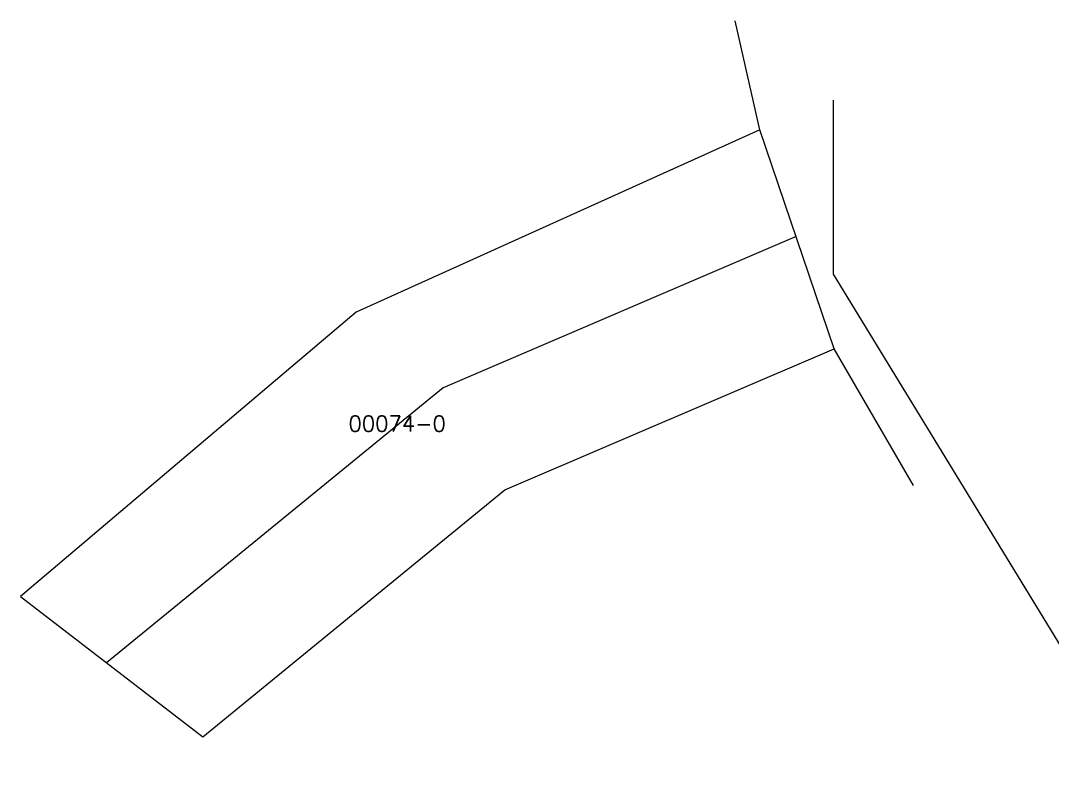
# Model space of a CAD drawing. Header units: metres. Extents: x 7517949 to 7519781, y 4692820 to 4693869.
# Drawn here: x 7518820.6 to 7518986.8, y 4693669.1 to 4693791 of the extents above; entities that cross this region are included whole.
import ezdxf

# ---------------------------------------------------------------- set-up
doc = ezdxf.new("R2010")
doc.units = ezdxf.units.M
for name, color, linetype, lineweight in [('Ndarjet', 1, 'Continuous', 0), ('Nr Parceles Baze', 7, 'Continuous', 0), ('Parc-Kojshi', 251, 'Continuous', 0), ('Parcela Baze', 7, 'Continuous', 0)]:
    doc.layers.add(name, color=color, linetype=linetype, lineweight=lineweight)
doc.styles.get("Standard").update_dxf_attribs({"font": 'simplex.shx'})

msp = doc.modelspace()

# ---------------------------------------------------------------- linework, layer by layer
at = {"layer": 'Ndarjet', "flags": 128}
msp.add_lwpolyline([(7518945.52, 4693756.23), (7518888.66, 4693731.85), (7518834.42, 4693687.59)], dxfattribs=at)
at = {"layer": 'Parc-Kojshi'}
for points in [[(7518939.7, 4693773.36), (7518935.69, 4693790.95)], [(7518951.51, 4693778.13), (7518951.52, 4693750.16)], [(7518951.52, 4693750.16), (7519001.05, 4693669.13)], [(7518964.46, 4693716.14), (7518951.65, 4693738.14)]]:
    msp.add_lwpolyline(points, dxfattribs=at)
at = {"layer": 'Parcela Baze', "flags": 128}
msp.add_lwpolyline([(7518939.7, 4693773.36), (7518874.66, 4693744.02), (7518820.59, 4693698.23), (7518849.93, 4693675.67), (7518898.62, 4693715.41), (7518951.65, 4693738.14)], close=True, dxfattribs=at)

# ---------------------------------------------------------------- texts
at = {"layer": 'Nr Parceles Baze'}
msp.add_text('00074-0', height=2.5, dxfattribs=at).set_placement((7518873.44, 4693724.82))

doc.saveas('drawing.dxf')
